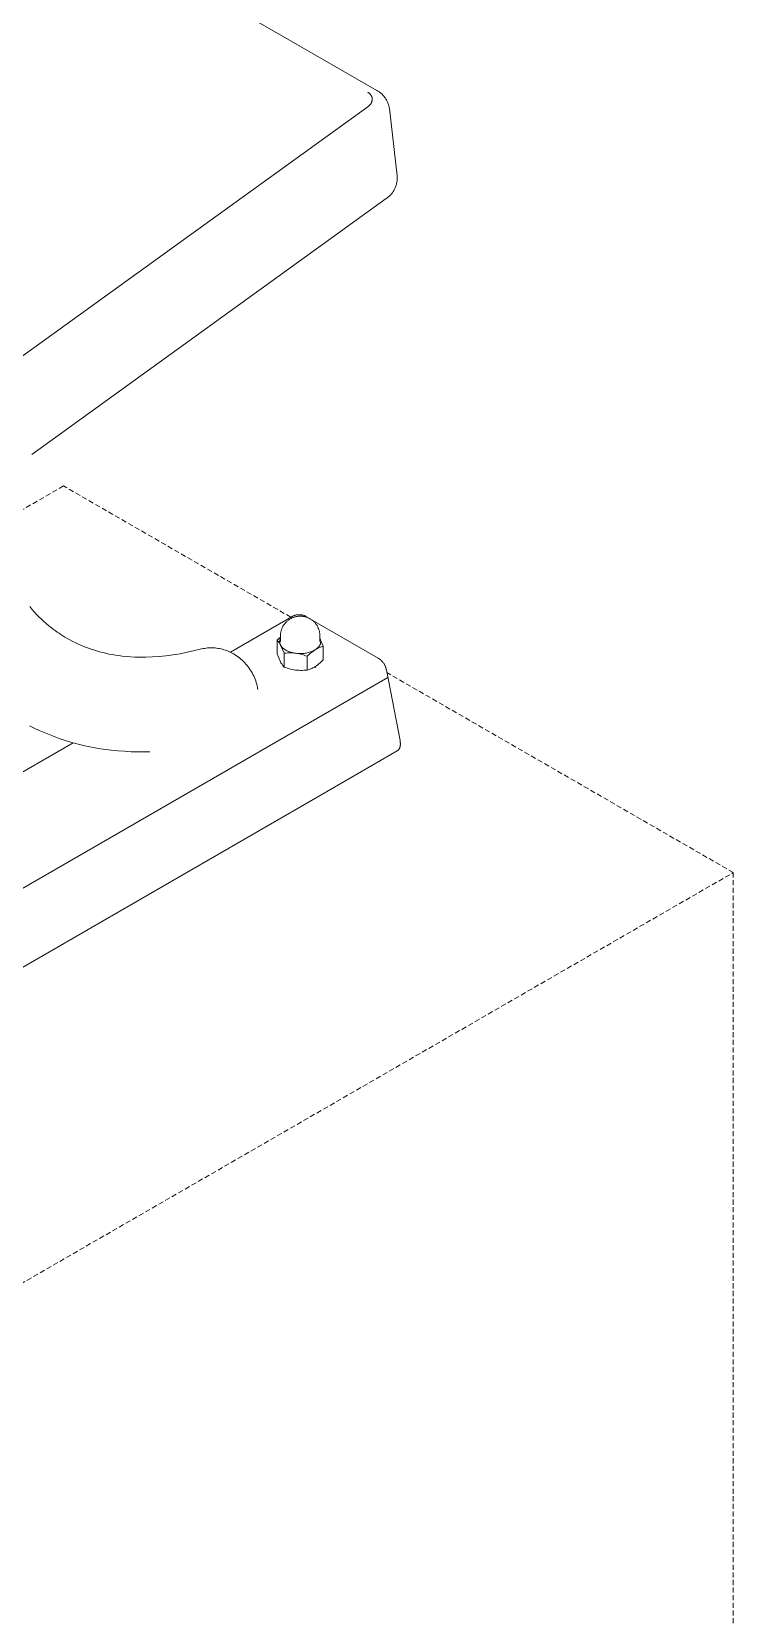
# Model space of a CAD drawing. Header units: millimetres. Extents: x -253 to 4295, y -442 to 2895.
# Drawn here: x 4070.7 to 4246.4, y 454.2 to 851.1 of the extents above; entities that cross this region are included whole.
import ezdxf

# ---------------------------------------------------------------- set-up
doc = ezdxf.new("R2010")
doc.units = ezdxf.units.MM
doc.linetypes.add('HIDDEN', pattern=[1.905, 1.27, -0.635])
doc.layers.add('ZANO_R', color=7, linetype='Continuous', lineweight=0)
doc.layers.add('ZANO_R_przerywana', color=7, linetype='HIDDEN', lineweight=0)

msp = doc.modelspace()

# ---------------------------------------------------------------- linework, layer by layer
at = {"layer": 'ZANO_R'}
for p, q in [((3161.99, 1410.89), (4157.14, 836.34)), ((4154.82, 835.92), (4154.88, 835.89)), ((4154.88, 835.89), (4154.95, 835.85)), ((4154.95, 835.85), (4155.01, 835.81)), ((4155.01, 835.81), (4155.07, 835.77)), ((4155.07, 835.77), (4155.13, 835.73)), ((4155.13, 835.73), (4155.19, 835.68)), ((4155.19, 835.68), (4155.25, 835.64)), ((4155.25, 835.64), (4155.3, 835.59)), ((4155.3, 835.59), (4155.36, 835.54)), ((4155.36, 835.54), (4155.41, 835.48)), ((4155.41, 835.48), (4155.46, 835.43)), ((4155.46, 835.43), (4155.51, 835.37)), ((4155.51, 835.37), (4155.55, 835.31)), ((4155.55, 835.31), (4155.6, 835.26)), ((4155.6, 835.26), (4155.64, 835.19)), ((4155.64, 835.19), (4155.68, 835.13)), ((4155.68, 835.13), (4155.72, 835.07)), ((4155.72, 835.07), (4155.75, 835)), ((4155.75, 835), (4155.79, 834.94)), ((4155.77, 833.37), (4155.8, 833.44)), ((4155.79, 834.94), (4155.82, 834.87)), ((4155.8, 833.44), (4155.83, 833.51)), ((4155.82, 834.87), (4155.85, 834.8)), ((4155.83, 833.51), (4155.86, 833.59)), ((4155.85, 834.8), (4155.87, 834.73)), ((4155.86, 833.59), (4155.88, 833.66)), ((4155.87, 834.73), (4155.9, 834.66)), ((4155.88, 833.66), (4155.9, 833.74)), ((4155.9, 834.66), (4155.92, 834.59)), ((4155.9, 833.74), (4155.92, 833.82)), ((4155.92, 834.59), (4155.94, 834.52)), ((4155.92, 833.82), (4155.93, 833.9)), ((4155.93, 833.9), (4155.95, 833.98)), ((4155.94, 834.52), (4155.95, 834.45)), ((4155.95, 834.45), (4155.97, 834.37)), ((4155.95, 833.98), (4155.96, 834.06)), ((4155.96, 834.14), (4155.97, 834.22)), ((4155.96, 834.06), (4155.96, 834.14)), ((4155.97, 834.29), (4155.97, 834.37)), ((4155.97, 834.22), (4155.97, 834.29)), ((4157.14, 836.34), (4157.32, 836.24)), ((4157.32, 836.24), (4157.5, 836.13)), ((4157.5, 836.13), (4157.68, 836.01)), ((4157.68, 836.01), (4157.85, 835.89)), ((4157.85, 835.89), (4158.02, 835.76)), ((4158.02, 835.76), (4158.18, 835.63)), ((4158.18, 835.63), (4158.34, 835.49)), ((4158.34, 835.49), (4158.49, 835.34)), ((4158.49, 835.34), (4158.64, 835.19)), ((4158.64, 835.19), (4158.78, 835.04)), ((4158.78, 835.04), (4158.92, 834.88)), ((4158.92, 834.88), (4159.05, 834.71)), ((4159.05, 834.71), (4159.17, 834.54)), ((4159.17, 834.54), (4159.29, 834.37)), ((4159.29, 834.37), (4159.4, 834.19)), ((4159.4, 834.19), (4159.51, 834.01)), ((4159.51, 834.01), (4159.61, 833.82)), ((4159.61, 833.82), (4159.71, 833.63)), ((4159.71, 833.63), (4159.79, 833.44)), ((4159.79, 833.44), (4159.87, 833.25)), ((4066.08, 768.25), (4154.84, 832.31)), ((4154.84, 832.31), (4154.9, 832.35)), ((4154.9, 832.35), (4154.97, 832.39)), ((4154.97, 832.39), (4155.04, 832.44)), ((4155.04, 832.44), (4155.1, 832.49)), ((4155.1, 832.49), (4155.16, 832.54)), ((4155.16, 832.54), (4155.22, 832.59)), ((4155.22, 832.59), (4155.28, 832.65)), ((4155.28, 832.65), (4155.33, 832.7)), ((4155.33, 832.7), (4155.39, 832.76)), ((4155.39, 832.76), (4155.44, 832.82)), ((4155.44, 832.82), (4155.49, 832.89)), ((4155.49, 832.89), (4155.54, 832.95)), ((4155.54, 832.95), (4155.58, 833.02)), ((4155.58, 833.02), (4155.62, 833.08)), ((4155.62, 833.08), (4155.66, 833.15)), ((4155.66, 833.15), (4155.7, 833.22)), ((4155.7, 833.22), (4155.74, 833.29)), ((4155.74, 833.29), (4155.77, 833.37)), ((4159.87, 833.25), (4159.95, 833.05)), ((4159.95, 833.05), (4160.01, 832.85)), ((4160.01, 832.85), (4160.07, 832.65)), ((4160.07, 832.65), (4160.13, 832.44)), ((4160.13, 832.44), (4160.17, 832.24)), ((4160.17, 832.24), (4160.21, 832.03)), ((4160.21, 832.03), (4160.24, 831.82)), ((4160.24, 831.82), (4162.18, 815.01)), ((4162.16, 813.72), (4162.14, 813.51)), ((4162.19, 813.93), (4162.16, 813.72)), ((4162.18, 815.01), (4162.2, 814.79)), ((4162.2, 814.15), (4162.19, 813.93)), ((4162.2, 814.79), (4162.21, 814.58)), ((4162.21, 814.36), (4162.2, 814.15)), ((4162.21, 814.58), (4162.21, 814.36)), ((4159.96, 809.67), (4159.79, 809.53)), ((4160.12, 809.81), (4159.96, 809.67)), ((4160.28, 809.95), (4160.12, 809.81)), ((4160.43, 810.1), (4160.28, 809.95)), ((4160.58, 810.26), (4160.43, 810.1)), ((4160.72, 810.42), (4160.58, 810.26)), ((4160.86, 810.59), (4160.72, 810.42)), ((4160.99, 810.76), (4160.86, 810.59)), ((4161.11, 810.93), (4160.99, 810.76)), ((4161.23, 811.11), (4161.11, 810.93)), ((4161.34, 811.29), (4161.23, 811.11)), ((4161.45, 811.48), (4161.34, 811.29)), ((4161.55, 811.67), (4161.45, 811.48)), ((4161.64, 811.86), (4161.55, 811.67)), ((4161.73, 812.06), (4161.64, 811.86)), ((4161.81, 812.26), (4161.73, 812.06)), ((4161.88, 812.46), (4161.81, 812.26)), ((4161.95, 812.67), (4161.88, 812.46)), ((4162, 812.88), (4161.95, 812.67)), ((4162.06, 813.08), (4162, 812.88)), ((4162.1, 813.3), (4162.06, 813.08)), ((4162.14, 813.51), (4162.1, 813.3)), ((4159.44, 809.28), (4070.68, 745.23)), ((4159.62, 809.4), (4159.44, 809.28)), ((4159.79, 809.53), (4159.62, 809.4)), ((4070.18, 707.11), (4070.75, 706.44)), ((4070.75, 706.44), (4071.32, 705.8)), ((4071.32, 705.8), (4071.91, 705.17)), ((4071.91, 705.17), (4072.5, 704.56)), ((4072.5, 704.56), (4073.1, 703.98)), ((4073.1, 703.98), (4073.72, 703.41)), ((4073.72, 703.41), (4074.34, 702.86)), ((4074.34, 702.86), (4074.97, 702.32)), ((4120.42, 695.7), (4135.88, 704.63)), ((4133.68, 702.33), (4133.77, 702.47)), ((4133.77, 702.47), (4133.86, 702.61)), ((4133.86, 702.61), (4133.96, 702.74)), ((4133.96, 702.74), (4134.07, 702.88)), ((4134.07, 702.88), (4134.18, 703)), ((4134.18, 703), (4134.29, 703.13)), ((4134.29, 703.13), (4134.4, 703.25)), ((4134.4, 703.25), (4134.52, 703.37)), ((4134.52, 703.37), (4134.65, 703.48)), ((4134.65, 703.48), (4134.78, 703.59)), ((4134.78, 703.59), (4134.91, 703.7)), ((4134.91, 703.7), (4135.04, 703.8)), ((4135.04, 703.8), (4135.18, 703.89)), ((4135.18, 703.89), (4135.32, 703.98)), ((4135.32, 703.98), (4135.47, 704.07)), ((4135.47, 704.07), (4135.62, 704.15)), ((4135.62, 704.15), (4135.77, 704.22)), ((4135.77, 704.22), (4135.92, 704.29)), ((4135.88, 704.63), (4135.99, 704.69)), ((4135.92, 704.29), (4136.07, 704.36)), ((4135.99, 704.69), (4136.1, 704.75)), ((4136.07, 704.36), (4136.23, 704.42)), ((4136.1, 704.75), (4136.21, 704.8)), ((4136.21, 704.8), (4136.32, 704.84)), ((4136.23, 704.42), (4136.39, 704.47)), ((4136.32, 704.84), (4136.43, 704.88)), ((4136.39, 704.47), (4136.55, 704.52)), ((4136.43, 704.88), (4136.54, 704.92)), ((4136.54, 704.92), (4136.66, 704.96)), ((4136.55, 704.52), (4136.71, 704.57)), ((4136.66, 704.96), (4136.77, 704.99)), ((4136.71, 704.57), (4136.88, 704.6)), ((4136.77, 704.99), (4136.89, 705.02)), ((4136.88, 704.6), (4137.04, 704.64)), ((4136.89, 705.02), (4137.01, 705.04)), ((4137.01, 705.04), (4137.13, 705.06)), ((4137.04, 704.64), (4137.21, 704.66)), ((4137.13, 705.06), (4137.25, 705.07)), ((4137.21, 704.66), (4137.38, 704.69)), ((4137.25, 705.07), (4137.37, 705.08)), ((4137.37, 705.08), (4137.49, 705.09)), ((4137.38, 704.69), (4137.54, 704.7)), ((4137.49, 705.09), (4137.61, 705.09)), ((4137.54, 704.7), (4137.71, 704.71)), ((4137.61, 705.09), (4137.73, 705.09)), ((4137.71, 704.71), (4137.88, 704.71)), ((4137.73, 705.09), (4137.85, 705.09)), ((4137.85, 705.09), (4137.97, 705.08)), ((4137.88, 704.71), (4138.05, 704.71)), ((4137.97, 705.08), (4138.09, 705.06)), ((4138.05, 704.71), (4138.22, 704.71)), ((4138.09, 705.06), (4138.21, 705.05)), ((4138.21, 705.05), (4138.32, 705.02)), ((4138.22, 704.71), (4138.38, 704.69)), ((4138.32, 705.02), (4138.44, 705)), ((4138.38, 704.69), (4138.55, 704.67)), ((4138.44, 705), (4138.56, 704.97)), ((4138.55, 704.67), (4138.72, 704.65)), ((4138.56, 704.97), (4138.67, 704.94)), ((4138.67, 704.94), (4138.79, 704.9)), ((4138.72, 704.65), (4138.89, 704.62)), ((4138.79, 704.9), (4138.9, 704.86)), ((4138.89, 704.62), (4139.05, 704.58)), ((4138.9, 704.86), (4139.01, 704.81)), ((4139.01, 704.81), (4139.12, 704.76)), ((4139.05, 704.58), (4139.22, 704.54)), ((4139.12, 704.76), (4139.23, 704.71)), ((4139.22, 704.54), (4139.38, 704.49)), ((4139.23, 704.71), (4139.34, 704.65)), ((4139.34, 704.65), (4139.44, 704.59)), ((4139.38, 704.49), (4139.54, 704.44)), ((4139.44, 704.59), (4140.25, 704.12)), ((4139.54, 704.44), (4139.7, 704.38)), ((4139.7, 704.38), (4139.86, 704.32)), ((4139.86, 704.32), (4140.01, 704.25)), ((4140.01, 704.25), (4140.16, 704.17)), ((4140.16, 704.17), (4140.31, 704.09)), ((4140.31, 704.09), (4140.46, 704.01)), ((4140.46, 704.01), (4140.6, 703.92)), ((4140.51, 703.98), (4157.44, 694.2)), ((4140.6, 703.92), (4140.74, 703.82)), ((4140.74, 703.82), (4140.88, 703.72)), ((4140.88, 703.72), (4141.01, 703.62)), ((4141.01, 703.62), (4141.14, 703.51)), ((4141.14, 703.51), (4141.27, 703.4)), ((4141.27, 703.4), (4141.39, 703.28)), ((4141.39, 703.28), (4141.51, 703.16)), ((4141.51, 703.16), (4141.63, 703.03)), ((4141.63, 703.03), (4141.74, 702.9)), ((4141.74, 702.9), (4141.84, 702.77)), ((4141.84, 702.77), (4141.94, 702.63)), ((4141.94, 702.63), (4142.04, 702.49)), ((4142.04, 702.49), (4142.13, 702.35)), ((4074.97, 702.32), (4075.61, 701.81)), ((4075.61, 701.81), (4076.08, 701.45)), ((4076.08, 701.45), (4076.55, 701.1)), ((4076.55, 701.1), (4077.03, 700.75)), ((4077.03, 700.75), (4077.52, 700.42)), ((4077.52, 700.42), (4078.01, 700.09)), ((4078.01, 700.09), (4078.51, 699.77)), ((4078.51, 699.77), (4079.01, 699.46)), ((4079.01, 699.46), (4079.52, 699.16)), ((4079.52, 699.16), (4080.25, 698.75)), ((4080.25, 698.75), (4080.99, 698.36)), ((4132.54, 699.09), (4132.12, 698.7)), ((4132.12, 698.7), (4132.25, 698.56)), ((4132.12, 698.7), (4132.12, 695.25)), ((4132.25, 698.56), (4132.38, 698.41)), ((4132.97, 699.47), (4132.54, 699.09)), ((4132.78, 698.5), (4132.79, 698.56)), ((4132.78, 698.43), (4132.78, 698.5)), ((4132.79, 698.56), (4132.8, 698.62)), ((4132.8, 698.62), (4132.81, 698.68)), ((4132.81, 698.68), (4132.82, 698.74)), ((4132.82, 698.74), (4132.84, 698.8)), ((4132.84, 698.8), (4132.86, 698.85)), ((4132.86, 698.85), (4132.88, 698.91)), ((4132.88, 698.91), (4132.9, 698.97)), ((4132.9, 698.97), (4132.92, 699.03)), ((4132.92, 699.03), (4132.94, 699.08)), ((4132.94, 699.08), (4132.97, 699.14)), ((4132.97, 699.94), (4132.98, 700.11)), ((4132.97, 699.77), (4132.97, 699.94)), ((4132.97, 698.4), (4132.97, 699.77)), ((4132.98, 700.11), (4133, 700.27)), ((4133, 700.27), (4133.02, 700.44)), ((4133.02, 700.44), (4133.04, 700.61)), ((4133.04, 700.61), (4133.07, 700.77)), ((4133.07, 700.77), (4133.11, 700.93)), ((4133.11, 700.93), (4133.15, 701.1)), ((4133.15, 701.1), (4133.2, 701.26)), ((4133.2, 701.26), (4133.25, 701.41)), ((4133.25, 701.41), (4133.31, 701.57)), ((4133.31, 701.57), (4133.37, 701.73)), ((4133.37, 701.73), (4133.44, 701.88)), ((4133.44, 701.88), (4133.52, 702.03)), ((4133.52, 702.03), (4133.6, 702.18)), ((4133.6, 702.18), (4133.68, 702.33)), ((4142.13, 702.35), (4142.21, 702.21)), ((4142.21, 702.21), (4142.3, 702.06)), ((4142.3, 702.06), (4142.37, 701.9)), ((4142.37, 701.9), (4142.44, 701.75)), ((4142.44, 701.75), (4142.51, 701.59)), ((4142.51, 701.59), (4142.57, 701.44)), ((4142.57, 701.44), (4142.62, 701.27)), ((4142.62, 701.27), (4142.67, 701.11)), ((4142.67, 701.11), (4142.71, 700.95)), ((4142.71, 700.95), (4142.75, 700.78)), ((4142.75, 700.78), (4142.78, 700.62)), ((4142.78, 700.62), (4142.81, 700.45)), ((4142.81, 700.45), (4142.83, 700.28)), ((4142.83, 700.28), (4142.84, 700.11)), ((4142.84, 700.11), (4142.85, 699.94)), ((4142.85, 699.94), (4142.85, 699.77)), ((4142.85, 699.77), (4142.85, 698.4)), ((4143.7, 697.19), (4142.85, 699.14)), ((4142.85, 699.14), (4142.88, 699.09)), ((4142.88, 699.09), (4142.9, 699.05)), ((4142.9, 699.05), (4142.91, 699)), ((4142.91, 699), (4142.93, 698.96)), ((4142.93, 698.96), (4142.95, 698.91)), ((4142.95, 698.91), (4142.96, 698.87)), ((4142.96, 698.87), (4142.98, 698.82)), ((4142.98, 698.82), (4142.99, 698.77)), ((4142.99, 698.77), (4143, 698.73)), ((4143, 698.73), (4143.01, 698.68)), ((4143.01, 698.68), (4143.02, 698.63)), ((4143.02, 698.63), (4143.03, 698.59)), ((4143.03, 698.59), (4143.04, 698.54)), ((4143.04, 698.54), (4143.04, 698.49)), ((4143.04, 698.49), (4143.05, 698.45)), ((4080.99, 698.36), (4081.69, 698.01)), ((4081.69, 698.01), (4082.41, 697.68)), ((4082.41, 697.68), (4083.13, 697.36)), ((4083.13, 697.36), (4083.86, 697.06)), ((4083.86, 697.06), (4084.61, 696.78)), ((4084.61, 696.78), (4085.36, 696.51)), ((4085.36, 696.51), (4086.12, 696.25)), ((4086.12, 696.25), (4086.89, 696.01)), ((4086.89, 696.01), (4087.66, 695.8)), ((4087.66, 695.8), (4088.44, 695.6)), ((4088.44, 695.6), (4089.23, 695.41)), ((4089.23, 695.41), (4090.02, 695.24)), ((4090.02, 695.24), (4090.83, 695.09)), ((4090.83, 695.09), (4091.65, 694.95)), ((4091.65, 694.95), (4092.48, 694.83)), ((4092.48, 694.83), (4093.32, 694.72)), ((4093.32, 694.72), (4094.38, 694.61)), ((4094.38, 694.61), (4095.45, 694.53)), ((4095.45, 694.53), (4096.54, 694.48)), ((4099.28, 694.45), (4100.9, 694.51)), ((4100.9, 694.51), (4102.6, 694.63)), ((4102.6, 694.63), (4104.29, 694.8)), ((4104.29, 694.8), (4106.06, 695.03)), ((4106.06, 695.03), (4107.82, 695.32)), ((4107.82, 695.32), (4109.64, 695.68)), ((4109.64, 695.68), (4111.46, 696.09)), ((4111.46, 696.09), (4112.86, 696.44)), ((4112.86, 696.44), (4113.23, 696.52)), ((4113.23, 696.52), (4113.6, 696.6)), ((4113.6, 696.6), (4113.97, 696.66)), ((4113.97, 696.66), (4114.35, 696.71)), ((4114.35, 696.71), (4114.72, 696.75)), ((4114.72, 696.75), (4115.1, 696.78)), ((4115.1, 696.78), (4115.48, 696.79)), ((4115.48, 696.79), (4115.85, 696.79)), ((4115.85, 696.79), (4116.23, 696.77)), ((4116.23, 696.77), (4116.61, 696.75)), ((4116.61, 696.75), (4116.98, 696.71)), ((4116.98, 696.71), (4117.36, 696.65)), ((4117.36, 696.65), (4117.73, 696.59)), ((4117.73, 696.59), (4118.1, 696.51)), ((4118.1, 696.51), (4118.47, 696.42)), ((4118.47, 696.42), (4118.83, 696.32)), ((4118.83, 696.32), (4119.19, 696.21)), ((4119.19, 696.21), (4119.55, 696.08)), ((4119.55, 696.08), (4119.9, 695.94)), ((4119.9, 695.94), (4120.24, 695.79)), ((4120.24, 695.79), (4120.58, 695.63)), ((4120.58, 695.63), (4120.92, 695.45)), ((4120.92, 695.45), (4121.25, 695.27)), ((4121.25, 695.27), (4121.63, 695.03)), ((4121.63, 695.03), (4122, 694.79)), ((4122, 694.79), (4122.36, 694.53)), ((4122.36, 694.53), (4122.71, 694.25)), ((4133.01, 693.24), (4132.12, 695.25)), ((4132.38, 698.41), (4132.49, 698.25)), ((4132.49, 698.25), (4132.61, 698.1)), ((4132.61, 698.1), (4132.72, 697.94)), ((4132.72, 697.94), (4132.82, 697.78)), ((4132.77, 698.37), (4132.78, 698.43)), ((4132.77, 698.31), (4132.77, 698.37)), ((4132.78, 698.25), (4132.77, 698.31)), ((4132.78, 698.19), (4132.78, 698.25)), ((4132.78, 698.13), (4132.78, 698.19)), ((4132.79, 698.07), (4132.78, 698.13)), ((4132.8, 698.01), (4132.79, 698.07)), ((4132.81, 697.95), (4132.8, 698.01)), ((4132.83, 697.89), (4132.81, 697.95)), ((4132.82, 697.78), (4132.91, 697.61)), ((4132.84, 697.83), (4132.83, 697.89)), ((4132.86, 697.77), (4132.84, 697.83)), ((4132.88, 697.72), (4132.86, 697.77)), ((4132.9, 697.66), (4132.88, 697.72)), ((4132.92, 697.6), (4132.9, 697.66)), ((4132.91, 697.61), (4133.01, 697.44)), ((4132.95, 697.55), (4132.92, 697.6)), ((4132.98, 697.49), (4132.95, 697.55)), ((4133.01, 697.44), (4132.98, 697.49)), ((4133.01, 697.44), (4133.89, 695.43)), ((4133.03, 697.39), (4133.01, 697.44)), ((4133.06, 697.35), (4133.03, 697.39)), ((4133.08, 697.31), (4133.06, 697.35)), ((4133.11, 697.26), (4133.08, 697.31)), ((4133.14, 697.22), (4133.11, 697.26)), ((4133.17, 697.17), (4133.14, 697.22)), ((4133.21, 697.13), (4133.17, 697.17)), ((4133.24, 697.09), (4133.21, 697.13)), ((4133.27, 697.04), (4133.24, 697.09)), ((4133.31, 697), (4133.27, 697.04)), ((4133.35, 696.96), (4133.31, 697)), ((4133.39, 696.91), (4133.35, 696.96)), ((4133.43, 696.87), (4133.39, 696.91)), ((4133.47, 696.83), (4133.43, 696.87)), ((4133.51, 696.79), (4133.47, 696.83)), ((4133.56, 696.75), (4133.51, 696.79)), ((4133.6, 696.71), (4133.56, 696.75)), ((4133.65, 696.66), (4133.6, 696.71)), ((4133.75, 696.58), (4133.65, 696.66)), ((4133.85, 696.51), (4133.75, 696.58)), ((4133.95, 696.43), (4133.85, 696.51)), ((4133.89, 695.43), (4134.3, 695.47)), ((4133.89, 691.98), (4133.89, 695.43)), ((4134.07, 696.35), (4133.95, 696.43)), ((4134.18, 696.28), (4134.07, 696.35)), ((4134.3, 696.21), (4134.18, 696.28)), ((4134.43, 696.14), (4134.3, 696.21)), ((4134.3, 695.47), (4134.71, 695.5)), ((4134.56, 696.07), (4134.43, 696.14)), ((4134.69, 696.01), (4134.56, 696.07)), ((4134.82, 695.95), (4134.69, 696.01)), ((4134.71, 695.5), (4135.13, 695.51)), ((4134.96, 695.89), (4134.82, 695.95)), ((4135.1, 695.84), (4134.96, 695.89)), ((4135.25, 695.78), (4135.1, 695.84)), ((4135.13, 695.51), (4135.54, 695.51)), ((4135.39, 695.73), (4135.25, 695.78)), ((4135.54, 695.69), (4135.39, 695.73)), ((4135.69, 695.64), (4135.54, 695.69)), ((4135.54, 695.51), (4135.96, 695.5)), ((4135.85, 695.6), (4135.69, 695.64)), ((4136, 695.57), (4135.85, 695.6)), ((4135.96, 695.5), (4136.37, 695.47)), ((4136.16, 695.53), (4136, 695.57)), ((4136.31, 695.5), (4136.16, 695.53)), ((4136.47, 695.47), (4136.31, 695.5)), ((4136.37, 695.47), (4136.78, 695.43)), ((4136.63, 695.45), (4136.47, 695.47)), ((4136.78, 695.43), (4136.63, 695.45)), ((4136.78, 695.43), (4137.21, 695.36)), ((4137.05, 695.39), (4136.78, 695.43)), ((4137.31, 695.36), (4137.05, 695.39)), ((4137.21, 695.36), (4137.63, 695.28)), ((4137.58, 695.35), (4137.31, 695.36)), ((4137.85, 695.34), (4137.58, 695.35)), ((4137.63, 695.28), (4138.04, 695.19)), ((4138.11, 695.34), (4137.85, 695.34)), ((4138.04, 695.19), (4138.46, 695.08)), ((4138.38, 695.35), (4138.11, 695.34)), ((4138.65, 695.37), (4138.38, 695.35)), ((4138.46, 695.08), (4138.87, 694.96)), ((4138.91, 695.4), (4138.65, 695.37)), ((4138.87, 694.96), (4139.27, 694.82)), ((4139.18, 695.44), (4138.91, 695.4)), ((4139.44, 695.49), (4139.18, 695.44)), ((4139.27, 694.82), (4139.68, 694.67)), ((4139.7, 695.54), (4139.44, 695.49)), ((4139.68, 694.67), (4139.94, 694.93)), ((4139.68, 691.23), (4139.68, 694.67)), ((4139.96, 695.61), (4139.7, 695.54)), ((4139.94, 694.93), (4140.22, 695.18)), ((4140.22, 695.68), (4139.96, 695.61)), ((4140.47, 695.77), (4140.22, 695.68)), ((4140.22, 695.18), (4140.5, 695.43)), ((4140.72, 695.86), (4140.47, 695.77)), ((4140.5, 695.43), (4140.78, 695.66)), ((4140.97, 695.96), (4140.72, 695.86)), ((4140.78, 695.66), (4141.08, 695.89)), ((4141.21, 696.07), (4140.97, 695.96)), ((4141.08, 695.89), (4141.38, 696.1)), ((4141.45, 696.18), (4141.21, 696.07)), ((4141.38, 696.1), (4141.69, 696.31)), ((4141.69, 696.31), (4141.45, 696.18)), ((4141.69, 696.31), (4141.9, 696.43)), ((4141.79, 696.38), (4141.69, 696.31)), ((4141.9, 696.45), (4141.79, 696.38)), ((4141.9, 696.43), (4142.11, 696.55)), ((4142, 696.52), (4141.9, 696.45)), ((4142.09, 696.59), (4142, 696.52)), ((4142.18, 696.67), (4142.09, 696.59)), ((4142.11, 696.55), (4142.33, 696.67)), ((4142.27, 696.75), (4142.18, 696.67)), ((4142.31, 696.79), (4142.27, 696.75)), ((4142.36, 696.83), (4142.31, 696.79)), ((4142.33, 696.67), (4142.55, 696.77)), ((4142.4, 696.87), (4142.36, 696.83)), ((4142.44, 696.91), (4142.4, 696.87)), ((4142.48, 696.95), (4142.44, 696.91)), ((4142.51, 697), (4142.48, 696.95)), ((4142.55, 697.04), (4142.51, 697)), ((4142.58, 697.08), (4142.55, 697.04)), ((4142.55, 696.77), (4142.78, 696.87)), ((4142.62, 697.13), (4142.58, 697.08)), ((4142.65, 697.17), (4142.62, 697.13)), ((4142.68, 697.22), (4142.65, 697.17)), ((4142.71, 697.26), (4142.68, 697.22)), ((4142.74, 697.31), (4142.71, 697.26)), ((4142.77, 697.35), (4142.74, 697.31)), ((4142.8, 697.4), (4142.77, 697.35)), ((4142.78, 696.87), (4143, 696.96)), ((4142.82, 697.44), (4142.8, 697.4)), ((4142.85, 697.49), (4142.82, 697.44)), ((4142.87, 697.54), (4142.85, 697.49)), ((4142.89, 697.58), (4142.87, 697.54)), ((4142.91, 697.63), (4142.89, 697.58)), ((4142.93, 697.68), (4142.91, 697.63)), ((4142.95, 697.73), (4142.93, 697.68)), ((4142.96, 697.77), (4142.95, 697.73)), ((4142.98, 697.82), (4142.96, 697.77)), ((4142.99, 697.87), (4142.98, 697.82)), ((4143, 697.92), (4142.99, 697.87)), ((4143.02, 697.97), (4143, 697.92)), ((4143, 696.96), (4143.23, 697.05)), ((4143.03, 698.06), (4143.02, 698.01)), ((4143.02, 698.01), (4143.02, 697.97)), ((4143.04, 698.11), (4143.03, 698.06)), ((4143.05, 698.21), (4143.04, 698.16)), ((4143.04, 698.16), (4143.04, 698.11)), ((4143.05, 698.45), (4143.05, 698.4)), ((4143.05, 698.4), (4143.05, 698.35)), ((4143.05, 698.35), (4143.05, 698.3)), ((4143.05, 698.3), (4143.05, 698.25)), ((4143.05, 698.25), (4143.05, 698.21)), ((4143.23, 697.05), (4143.47, 697.12)), ((4143.47, 697.12), (4143.7, 697.19)), ((4143.7, 693.75), (4143.7, 697.19)), ((4096.54, 694.48), (4097.65, 694.45)), ((4097.65, 694.45), (4099.28, 694.45)), ((4122.71, 694.25), (4123.06, 693.97)), ((4123.06, 693.97), (4123.39, 693.67)), ((4123.39, 693.67), (4123.71, 693.37)), ((4123.71, 693.37), (4124.02, 693.05)), ((4124.02, 693.05), (4124.32, 692.72)), ((4124.32, 692.72), (4124.61, 692.38)), ((4124.61, 692.38), (4124.89, 692.03)), ((4124.89, 692.03), (4125.15, 691.67)), ((4125.15, 691.67), (4125.41, 691.3)), ((4125.41, 691.3), (4125.64, 690.93)), ((4125.64, 690.93), (4125.87, 690.54)), ((4125.87, 690.54), (4126.08, 690.15)), ((4133.1, 693.07), (4133.01, 693.24)), ((4133.19, 692.91), (4133.1, 693.07)), ((4133.3, 692.74), (4133.19, 692.91)), ((4133.4, 692.58), (4133.3, 692.74)), ((4133.52, 692.43), (4133.4, 692.58)), ((4133.64, 692.27), (4133.52, 692.43)), ((4133.76, 692.13), (4133.64, 692.27)), ((4133.89, 691.98), (4133.76, 692.13)), ((4134.29, 691.83), (4133.89, 691.98)), ((4134, 691.86), (4134.08, 691.91)), ((4134.7, 691.7), (4134.29, 691.83)), ((4135.11, 691.58), (4134.7, 691.7)), ((4135.52, 691.47), (4135.11, 691.58)), ((4135.94, 691.38), (4135.52, 691.47)), ((4136.36, 691.3), (4135.94, 691.38)), ((4136.78, 691.23), (4136.36, 691.3)), ((4137.19, 691.19), (4136.78, 691.23)), ((4137.61, 691.16), (4137.19, 691.19)), ((4138.02, 691.14), (4137.61, 691.16)), ((4138.44, 691.14), (4138.02, 691.14)), ((4138.85, 691.16), (4138.44, 691.14)), ((4139.26, 691.18), (4138.85, 691.16)), ((4139.68, 691.23), (4139.26, 691.18)), ((4139.91, 691.3), (4139.68, 691.23)), ((4140.14, 691.37), (4139.91, 691.3)), ((4140.38, 691.46), (4140.14, 691.37)), ((4140.6, 691.55), (4140.38, 691.46)), ((4140.83, 691.65), (4140.6, 691.55)), ((4141.05, 691.75), (4140.83, 691.65)), ((4141.27, 691.86), (4141.05, 691.75)), ((4141.48, 691.98), (4141.27, 691.86)), ((4141.69, 692.11), (4141.48, 691.98)), ((4141.55, 692.03), (4141.83, 691.86)), ((4142, 692.32), (4141.69, 692.11)), ((4142.3, 692.53), (4142, 692.32)), ((4142.59, 692.76), (4142.3, 692.53)), ((4142.88, 692.99), (4142.59, 692.76)), ((4143.16, 693.24), (4142.88, 692.99)), ((4143.44, 693.49), (4143.16, 693.24)), ((4143.7, 693.75), (4143.44, 693.49)), ((4157.44, 694.2), (4157.56, 694.13)), ((4157.56, 694.13), (4157.69, 694.04)), ((4157.69, 694.04), (4157.81, 693.96)), ((4157.81, 693.96), (4157.93, 693.87)), ((4157.93, 693.87), (4158.04, 693.77)), ((4158.04, 693.77), (4158.15, 693.67)), ((4158.15, 693.67), (4158.26, 693.57)), ((4158.26, 693.57), (4158.36, 693.47)), ((4158.36, 693.47), (4158.46, 693.36)), ((4158.46, 693.36), (4158.56, 693.25)), ((4158.56, 693.25), (4158.65, 693.13)), ((4158.65, 693.13), (4158.74, 693.01)), ((4158.74, 693.01), (4158.83, 692.89)), ((4158.83, 692.89), (4158.91, 692.77)), ((4158.91, 692.77), (4158.99, 692.64)), ((4158.99, 692.64), (4159.06, 692.51)), ((4159.06, 692.51), (4159.13, 692.38)), ((4159.13, 692.38), (4159.19, 692.25)), ((4159.19, 692.25), (4159.25, 692.11)), ((4159.25, 692.11), (4159.3, 691.97)), ((4159.3, 691.97), (4159.35, 691.83)), ((4159.35, 691.83), (4159.4, 691.69)), ((4159.4, 691.69), (4159.44, 691.55)), ((4159.44, 691.55), (4159.47, 691.4)), ((4159.47, 691.4), (4159.51, 691.26)), ((4159.51, 691.26), (4162.92, 673.54)), ((3975.62, 583), (4159.87, 689.37)), ((4126.08, 690.15), (4126.28, 689.75)), ((4126.28, 689.75), (4126.46, 689.35)), ((4126.46, 689.35), (4126.63, 688.93)), ((4126.63, 688.93), (4126.79, 688.52)), ((4126.79, 688.52), (4126.93, 688.09)), ((4126.93, 688.09), (4127.05, 687.67)), ((4127.05, 687.67), (4127.17, 687.23)), ((4127.17, 687.23), (4127.26, 686.8)), ((4127.26, 686.8), (4127.34, 686.36)), ((4071.32, 676.68), (4070.12, 677.28)), ((4072.54, 676.11), (4071.32, 676.68)), ((4073.77, 675.57), (4072.54, 676.11)), ((4075.02, 675.05), (4073.77, 675.57)), ((4076.27, 674.57), (4075.02, 675.05)), ((4027.8, 642.23), (4081.1, 673)), ((4077.55, 674.11), (4076.27, 674.57)), ((4078.83, 673.68), (4077.55, 674.11)), ((4080.13, 673.28), (4078.83, 673.68)), ((4081.4, 672.92), (4080.13, 673.28)), ((4082.68, 672.59), (4081.4, 672.92)), ((4083.97, 672.28), (4082.68, 672.59)), ((4085.27, 672), (4083.97, 672.28)), ((4086.58, 671.75), (4085.27, 672)), ((4087.89, 671.53), (4086.58, 671.75)), ((4089.22, 671.33), (4087.89, 671.53)), ((4090.55, 671.17), (4089.22, 671.33)), ((4092.21, 670.99), (4090.55, 671.17)), ((4093.88, 670.87), (4092.21, 670.99)), ((4095.56, 670.78), (4093.88, 670.87)), ((4097.25, 670.73), (4095.56, 670.78)), ((4098.77, 670.72), (4097.25, 670.73)), ((4100.3, 670.75), (4098.77, 670.72)), ((4144.9, 660.99), (4162.23, 671)), ((4162.26, 671.01), (4162.23, 671)), ((4162.28, 671.03), (4162.26, 671.01)), ((4162.3, 671.04), (4162.28, 671.03)), ((4162.32, 671.05), (4162.3, 671.04)), ((4162.34, 671.07), (4162.32, 671.05)), ((4162.36, 671.09), (4162.34, 671.07)), ((4162.38, 671.1), (4162.36, 671.09)), ((4162.41, 671.12), (4162.38, 671.1)), ((4162.43, 671.13), (4162.41, 671.12)), ((4162.44, 671.15), (4162.43, 671.13)), ((4162.46, 671.17), (4162.44, 671.15)), ((4162.48, 671.19), (4162.46, 671.17)), ((4162.5, 671.21), (4162.48, 671.19)), ((4162.52, 671.22), (4162.5, 671.21)), ((4162.54, 671.24), (4162.52, 671.22)), ((4162.56, 671.26), (4162.54, 671.24)), ((4162.58, 671.28), (4162.56, 671.26)), ((4162.59, 671.31), (4162.58, 671.28)), ((4162.61, 671.33), (4162.59, 671.31)), ((4162.63, 671.35), (4162.61, 671.33)), ((4162.65, 671.38), (4162.63, 671.35)), ((4162.66, 671.4), (4162.65, 671.38)), ((4162.68, 671.42), (4162.66, 671.4)), ((4162.7, 671.45), (4162.68, 671.42)), ((4162.71, 671.47), (4162.7, 671.45)), ((4162.73, 671.5), (4162.71, 671.47)), ((4162.74, 671.52), (4162.73, 671.5)), ((4162.75, 671.55), (4162.74, 671.52)), ((4162.77, 671.57), (4162.75, 671.55)), ((4162.78, 671.6), (4162.77, 671.57)), ((4162.81, 671.65), (4162.78, 671.6)), ((4162.82, 671.68), (4162.81, 671.65)), ((4162.83, 671.71), (4162.82, 671.68)), ((4162.85, 671.75), (4162.83, 671.71)), ((4162.86, 671.78), (4162.85, 671.75)), ((4162.88, 671.84), (4162.86, 671.78)), ((4162.9, 671.9), (4162.88, 671.84)), ((4162.92, 671.97), (4162.9, 671.9)), ((4162.92, 673.54), (4162.92, 673.52)), ((4162.92, 673.52), (4162.95, 673.34)), ((4162.93, 672.04), (4162.92, 671.97)), ((4162.95, 672.1), (4162.93, 672.04)), ((4162.95, 673.34), (4162.96, 673.25)), ((4162.96, 672.17), (4162.95, 672.1)), ((4162.96, 673.25), (4162.97, 673.16)), ((4162.97, 672.25), (4162.96, 672.17)), ((4162.97, 673.16), (4162.98, 673.07)), ((4162.98, 672.33), (4162.97, 672.25)), ((4162.98, 673.07), (4162.99, 672.98)), ((4162.99, 672.4), (4162.98, 672.33)), ((4162.99, 672.98), (4163, 672.89)), ((4163, 672.48), (4162.99, 672.4)), ((4163, 672.89), (4163, 672.8)), ((4163, 672.8), (4163, 672.72)), ((4163, 672.72), (4163, 672.64)), ((4163, 672.64), (4163, 672.56)), ((4163, 672.56), (4163, 672.48)), ((4007.22, 581.5), (4144.9, 660.99))]:
    msp.add_line(p, q, dxfattribs=at)
at = {"layer": 'ZANO_R_przerywana'}
for p, q in [((4078.65, 737.33), (4060.56, 726.88)), ((4135.58, 704.46), (4078.65, 737.33)), ((4246.37, 640.5), (4159.64, 690.57)), ((3855.02, 414.55), (4246.37, 640.5)), ((4246.37, 446.83), (4246.37, 640.5))]:
    msp.add_line(p, q, dxfattribs=at)

doc.saveas('drawing.dxf')
